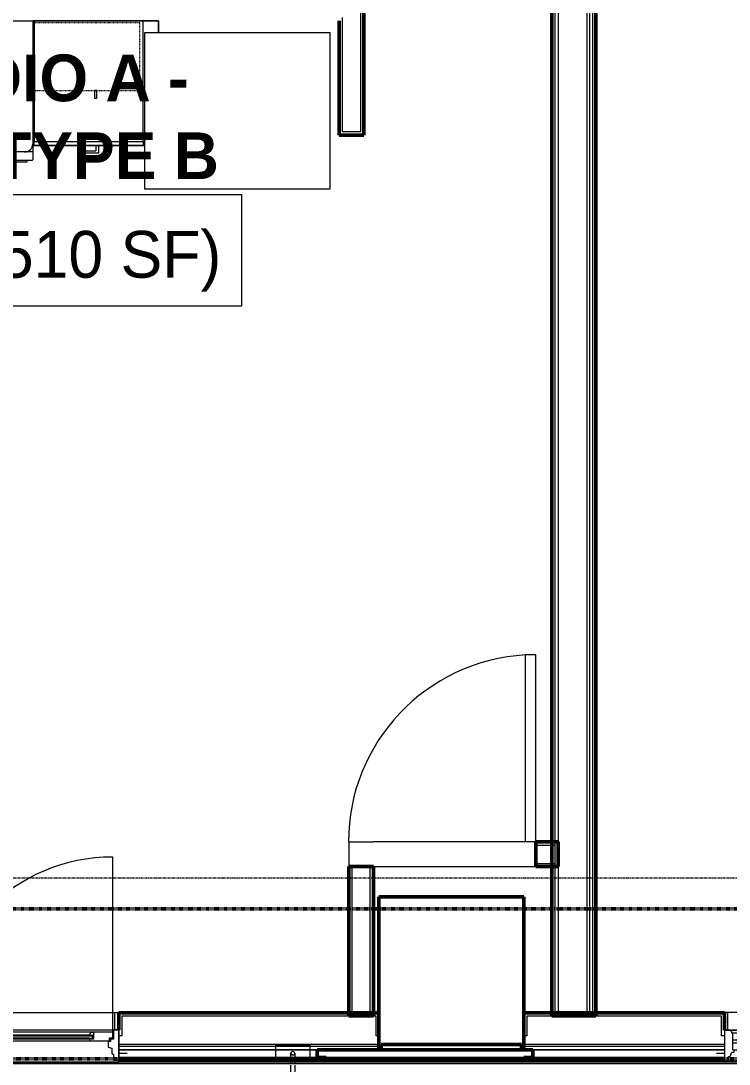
# Model space of a CAD drawing. Header units: inches. Extents: x -4235 to -464, y 9767 to 12347.
# Drawn here: x -3310.7 to -3174.4, y 11246.4 to 11447.2 of the extents above; entities that cross this region are included whole.
import ezdxf

# ---------------------------------------------------------------- set-up
doc = ezdxf.new("R2010")
doc.units = ezdxf.units.IN
doc.header["$MEASUREMENT"] = 0
for name, pattern in [('Dash', [0.25, 0.125, -0.125]), ('Dash 1_16_', [0.125, 0.0625, -0.0625]), ('Grid Line 1_2_', [0.875, 0.5, -0.125, 0.125, -0.125])]:
    doc.linetypes.add(name, pattern=pattern)
for name, color, linetype, lineweight in [('0-1', 7, 'Continuous', 5), ('0-2', 10, 'Continuous', 9), ('A-AREA-IDEN', 2, 'Continuous', 9), ('A-DOOR-1', 10, 'Continuous', 9), ('A-DOOR-2', 50, 'Continuous', 20), ('A-DOOR-5', 31, 'Continuous', 9), ('A-DOOR-6', 31, 'Continuous', 20), ('A-DOOR-FRAM', 31, 'Continuous', 9), ('A-DOOR-FRAM-3', 31, 'Continuous', 20), ('A-DOOR-GLAZ', 31, 'Continuous', 9), ('A-GENM', 5, 'Continuous', 9), ('A-GENM-4', 5, 'Continuous', 50), ('A-GLAZ-1', 151, 'Continuous', 9), ('A-GLAZ-2', 151, 'Continuous', 20), ('A-GLAZ-3', 151, 'Continuous', 50), ('A-WALL', 113, 'Continuous', 13), ('A-WALL-1', 7, 'Continuous', 50), ('A-WALL-2', 250, 'Continuous', 13), ('A-WALL-3', 10, 'Continuous', 9), ('A-WALL-4', 254, 'Continuous', 9), ('A-WALL-5', 113, 'Continuous', 9), ('A-WALL-6', 113, 'Continuous', 50), ('C-PROP-LINE-1', 91, 'Dash 1_16_', 50), ('I-WALL-1', 7, 'Continuous', 50), ('Q-CASE-1', 254, 'Continuous', 9), ('Q-CASE-2', 10, 'Continuous', 9), ('Q-CASE-3', 254, 'Dash', 9), ('Q-CASE-4', 10, 'Dash', 9), ('Q-SPCQ-1', 10, 'Continuous', 9), ('S-GRID-1', 1, 'Grid Line 1_2_', 9)]:
    doc.layers.add(name, color=color, linetype=linetype, lineweight=lineweight)
doc.styles.add('Century Gothic', font='ufonts.com_century-gothic.ttf', dxfattribs={"height": 9})
doc.styles.add('Century Gothic_B', font='GOTHICB.TTF', dxfattribs={"height": 9})

# ---------------------------------------------------------------- blocks, each defined once
blk = doc.blocks.new('SWING - SINGLE - FLUSH - 36_ x 80_ - OFFSET PIVOT DOOR AT MAGIC PAK AND WASHER_DRYER-3199414-BACKGROUND - RCP - 3RD FLOOR')
at = {"layer": 'A-DOOR-1'}
blk.add_arc((18, 2.37), 36.07, 93.1789, 180, dxfattribs=at)
at = {"layer": 'A-DOOR-2'}
for p, q in [((16, 2.37), (16, 38.39)), ((18, 38.39), (16, 38.39)), ((18, 2.37), (18, 38.39)), ((18, 2.37), (16, 2.37))]:
    blk.add_line(p, q, dxfattribs=at)
blk = doc.blocks.new('Refrigerator_-_Side-by-Side_6047 - 36_ X 30_-345559-BACKGROUND - RCP - 3RD FLOOR')
at = {"layer": 'Q-SPCQ-1'}
for p, q in [((17.87, 14.42), (-17.88, 14.42)), ((-17.88, 14.42), (-17.88, -15.58)), ((17.87, -15.58), (17.87, 14.42)), ((-17.88, -15.58), (17.87, -15.58))]:
    blk.add_line(p, q, dxfattribs=at)
blk = doc.blocks.new('Dishwasher_15404 - 34_ counter-2817256-BACKGROUND - RCP - 3RD FLOOR')
at = {"layer": 'Q-SPCQ-1'}
for p, q in [((0, -24), (0, 0)), ((0, 0), (23.68, 0)), ((23.68, 0), (25.25, 0)), ((25.25, 0), (26.68, 0)), ((25.25, 0), (25.25, -1.57)), ((25.25, -1.57), (25.25, -22.43)), ((26.87, -0.2), (26.87, -23.8)), ((27.12, -1.09), (26.87, -1.09)), ((27.12, -2.61), (27.12, -1.09)), ((27.12, -3.81), (27.12, -2.61)), ((27.12, -20.19), (27.12, -3.81)), ((27.37, -4.82), (27.12, -4.82)), ((27.37, -5.81), (27.37, -4.82)), ((27.37, -6.79), (27.37, -5.81)), ((27.12, -6.79), (27.37, -6.79)), ((27.37, -16.15), (27.12, -16.15)), ((27.37, -16.74), (27.12, -16.74)), ((27.37, -17.33), (27.12, -17.33)), ((27.37, -17.92), (27.12, -17.92)), ((27.37, -16.74), (27.37, -16.15)), ((27.37, -17.92), (27.37, -17.33)), ((27.37, -18.51), (27.12, -18.51)), ((27.37, -19.1), (27.12, -19.1)), ((27.37, -19.69), (27.12, -19.69)), ((27.37, -19.1), (27.37, -18.51)), ((27.37, -20.28), (27.37, -19.69)), ((27.12, -21.39), (27.12, -20.19)), ((27.37, -20.28), (27.12, -20.28)), ((27.12, -22.91), (27.12, -21.39)), ((23.68, -24), (0, -24)), ((25.25, -24), (23.68, -24)), ((25.25, -22.43), (25.25, -24)), ((26.68, -24), (25.25, -24)), ((27.12, -22.91), (26.87, -22.91))]:
    blk.add_line(p, q, dxfattribs=at)
for centre, radius, start, end in [((26.68, -0.2), 0.197, 15, 90), ((26.68, -0.2), 0.197, 0, 90), ((23.68, -1.57), 1.57, 0, 90), ((23.68, -1.57), 1.57, 32.077, 42.3359), ((23.68, -1.57), 1.57, 17.8182, 27.5266), ((23.68, -1.57), 1.57, 0, 13.6425), ((23.68, -22.43), 1.57, 270, 0), ((23.68, -22.43), 1.57, 317.6641, 327.923), ((23.68, -22.43), 1.57, 332.4734, 342.1818), ((23.68, -22.43), 1.57, 346.3575, 0), ((26.68, -23.8), 0.197, 270, 0)]:
    blk.add_arc(centre, radius, start, end, dxfattribs=at)
blk = doc.blocks.new('Base Cabinet 3 Drawer 230 - Base Cabinet 3 Drawer 230 21_-2578998-BACKGROUND - RCP - 3RD FLOOR')
at = {"layer": 'Q-CASE-2'}
for p, q in [((-1.14, 24), (-1.14, 25.5)), ((-1.14, 25.5), (2.61, 25.5)), ((2.11, 25), (-0.64, 25)), ((-0.64, 24), (-0.64, 25)), ((2.11, 24), (2.11, 25)), ((2.61, 25.5), (2.61, 24)), ((-9.76, 24), (11.24, 24)), ((-9.76, 23.25), (-9.76, 24)), ((11.24, 23.25), (-9.76, 23.25)), ((-9.76, 23.25), (-9.76, 0)), ((-1.14, 24), (-0.64, 24)), ((2.61, 24), (2.11, 24)), ((11.24, 24), (11.24, 23.25)), ((11.24, 0), (11.24, 23.25)), ((-9.76, 0), (11.24, 0))]:
    blk.add_line(p, q, dxfattribs=at)
blk = doc.blocks.new('300 Series Wall Hung Cabinet_302 - 21_ X 24_-2838280-BACKGROUND - RCP - 3RD FLOOR')
at = {"layer": 'Q-CASE-1'}
for p, q in [((-1.76, -13.19), (-2.25, -13.19)), ((-2.25, -13.19), (-2.25, -14.69)), ((-1.76, -14.69), (-1.76, -13.19)), ((2.24, -13.19), (1.75, -13.19)), ((1.75, -13.19), (1.75, -14.69)), ((2.24, -14.69), (2.24, -13.19)), ((-2.25, -14.69), (-1.76, -14.69)), ((1.75, -14.69), (2.24, -14.69))]:
    blk.add_line(p, q, dxfattribs=at)
at = {"layer": 'Q-CASE-3'}
for p, q in [((10.5, -13.19), (10.5, -0.23)), ((-10.1, -13.19), (10.5, -13.19))]:
    blk.add_line(p, q, dxfattribs=at)
at = {"layer": 'Q-CASE-4'}
blk.add_line((10.5, -0.19), (-10.1, -0.19), dxfattribs=at)
blk = doc.blocks.new('CTR - 1st Phase - Unit Layouts_rvt-1-BACKGROUND - RCP - 3RD FLOOR')
at = {"layer": 'A-WALL-1'}
for p, q in [((-3244.7, 11530.74), (-3244.7, 11425.23)), ((-3249.45, 11425.23), (-3249.45, 11447.24)), ((-3248.82, 11425.23), (-3249.45, 11425.23)), ((-3245.32, 11425.23), (-3248.82, 11425.23)), ((-3244.7, 11425.23), (-3245.32, 11425.23)), ((-3211.6, 11284.39), (-3211.6, 11289.14)), ((-3211.6, 11289.14), (-3207.32, 11289.14)), ((-3207.32, 11289.14), (-3207.32, 11288.51)), ((-3207.32, 11288.51), (-3207.32, 11285.01)), ((-3247.6, 11255.64), (-3247.6, 11284.39)), ((-3247.6, 11284.39), (-3242.85, 11284.39)), ((-3242.85, 11284.39), (-3242.85, 11255.64)), ((-3207.32, 11284.39), (-3211.6, 11284.39)), ((-3207.32, 11285.01), (-3207.32, 11284.39)), ((-3246.97, 11255.64), (-3247.6, 11255.64)), ((-3243.47, 11255.64), (-3246.97, 11255.64)), ((-3242.85, 11255.64), (-3243.47, 11255.64))]:
    blk.add_line(p, q, dxfattribs=at)
at = {"layer": 'A-WALL-2'}
for p, q in [((-3245.32, 11425.85), (-3245.32, 11530.74)), ((-3248.82, 11425.85), (-3248.82, 11447.86)), ((-3245.32, 11425.85), (-3248.82, 11425.85)), ((-3211.6, 11288.51), (-3207.95, 11288.51)), ((-3207.95, 11288.51), (-3207.95, 11285.01)), ((-3246.97, 11256.27), (-3246.97, 11284.39)), ((-3243.47, 11256.27), (-3243.47, 11284.39)), ((-3211.6, 11285.01), (-3207.95, 11285.01)), ((-3243.47, 11256.27), (-3246.97, 11256.27))]:
    blk.add_line(p, q, dxfattribs=at)
at = {"layer": 'A-WALL-3'}
for p, q in [((-3247.6, 11289.14), (-3242.85, 11289.14)), ((-3247.6, 11289.14), (-3247.6, 11284.39)), ((-3211.6, 11289.14), (-3242.85, 11289.14)), ((-3242.85, 11284.39), (-3211.6, 11284.39))]:
    blk.add_line(p, q, dxfattribs=at)
at = {"layer": 'A-WALL-4'}
for p, q in [((-3211.6, 11284.39), (-3211.6, 11289.14)), ((-3247.6, 11284.39), (-3242.85, 11284.39))]:
    blk.add_line(p, q, dxfattribs=at)
at = {"layer": 'A-WALL-5'}
for p, q in [((-3284.2, 11447.24), (-3308.42, 11447.24)), ((-3308.42, 11447.24), (-3284.2, 11447.24)), ((-3284.2, 11444.93), (-3284.2, 11447.24)), ((-3284.2, 11447.24), (-3284.2, 11444.93)), ((-3308.42, 11423.24), (-3299.55, 11423.24)), ((-3299.55, 11423.24), (-3308.42, 11423.24)), ((-3299.55, 11423.24), (-3299.05, 11423.24)), ((-3299.05, 11423.24), (-3296.3, 11423.24)), ((-3296.3, 11423.24), (-3299.05, 11423.24)), ((-3296.3, 11423.24), (-3295.8, 11423.24)), ((-3295.8, 11423.24), (-3286.92, 11423.24)), ((-3286.92, 11423.24), (-3295.8, 11423.24))]:
    blk.add_line(p, q, dxfattribs=at)
at = {"layer": '0-2'}
for name, p, rotation in [('Dishwasher_15404 - 34_ counter-2817256-BACKGROUND - RCP - 3RD FLOOR', (-3308.42, 11447.24), 269.9999999999326), ('Base Cabinet 3 Drawer 230 - Base Cabinet 3 Drawer 230 21_-2578998-BACKGROUND - RCP - 3RD FLOOR', (-3296.94, 11447.24), 180)]:
    blk.add_blockref(name, p, dxfattribs=dict(at, rotation=rotation))
for name, p in [('300 Series Wall Hung Cabinet_302 - 21_ X 24_-2838280-BACKGROUND - RCP - 3RD FLOOR', (-3298.32, 11447.05)), ('Refrigerator_-_Side-by-Side_6047 - 36_ X 30_-345559-BACKGROUND - RCP - 3RD FLOOR', (-3269.05, 11430.5)), ('SWING - SINGLE - FLUSH - 36_ x 80_ - OFFSET PIVOT DOOR AT MAGIC PAK AND WASHER_DRYER-3199414-BACKGROUND - RCP - 3RD FLOOR', (-3229.6, 11286.76))]:
    blk.add_blockref(name, p, dxfattribs=at)
blk = doc.blocks.new('CTR - 1st Phase - Common Walls_rvt-1-BACKGROUND - RCP - 3RD FLOOR')
at = {"layer": 'A-WALL-2'}
for p, q in [((-3207.95, 11622.61), (-3207.95, 11255.64)), ((-3207.32, 11622.61), (-3207.32, 11255.64)), ((-3201.82, 11622.61), (-3201.82, 11255.64)), ((-3201.32, 11622.61), (-3201.32, 11255.64)), ((-3200.7, 11622.61), (-3200.7, 11255.64))]:
    blk.add_line(p, q, dxfattribs=at)
at = {"layer": 'I-WALL-1'}
for p, q in [((-3208.57, 11255.64), (-3208.57, 11622.61)), ((-3200.07, 11516.11), (-3200.07, 11255.64)), ((-3200.07, 11255.64), (-3208.57, 11255.64))]:
    blk.add_line(p, q, dxfattribs=at)
blk = doc.blocks.new('Basic Wall _ EXT - FIBER CEMENT - LARGE - ___-2162457-BACKGROUND - RCP - 3RD FLOOR')
at = {"layer": 'A-WALL-5'}
for p, q in [((-3253.7, 11249.14), (-3291.86, 11249.14)), ((-3291.86, 11249.14), (-3241.8, 11249.14)), ((-3291.86, 11249.11), (-3253.7, 11249.11)), ((-3291.86, 11249.11), (-3253.7, 11249.11)), ((-3241.8, 11249.14), (-3253.7, 11249.14)), ((-3253.7, 11249.11), (-3212.17, 11249.11)), ((-3253.7, 11249.11), (-3212.17, 11249.11)), ((-3241.8, 11249.14), (-3241.36, 11249.14)), ((-3241.36, 11249.14), (-3214.36, 11249.14)), ((-3214.36, 11249.14), (-3213.92, 11249.14)), ((-3212.17, 11249.14), (-3213.92, 11249.14)), ((-3213.92, 11249.14), (-3212.17, 11249.14)), ((-3175.33, 11249.14), (-3212.17, 11249.14)), ((-3212.17, 11249.14), (-3175.33, 11249.14)), ((-3212.17, 11249.11), (-3175.33, 11249.11)), ((-3212.17, 11249.11), (-3175.33, 11249.11)), ((-3400.56, 11246.52), (-2067.06, 11246.52)), ((-3400.55, 11246.51), (-2067.05, 11246.51)), ((-3400.55, 11246.51), (-2067.05, 11246.51)), ((-3400.53, 11246.5), (-2067.03, 11246.5)), ((-3400.52, 11246.48), (-2067.02, 11246.48)), ((-3400.52, 11246.48), (-2067.02, 11246.48))]:
    blk.add_line(p, q, dxfattribs=at)
blk = doc.blocks.new('Basic Wall _ EXT - FIBER CEMENT - SMALL - ___-2145931-BACKGROUND - RCP - 3RD FLOOR')
at = {"layer": 'A-WALL-5'}
for p, q in [((-3291.86, 11249.81), (-3261.62, 11249.81)), ((-3291.86, 11249.81), (-3261.62, 11249.81)), ((-3261.61, 11249.81), (-3261.51, 11249.81)), ((-3261.61, 11249.81), (-3261.51, 11249.81)), ((-3261.48, 11249.81), (-3255.26, 11249.81)), ((-3261.48, 11249.81), (-3255.26, 11249.81)), ((-3255.23, 11249.81), (-3255.13, 11249.81)), ((-3255.23, 11249.81), (-3255.13, 11249.81)), ((-3255.12, 11249.81), (-3241.8, 11249.81)), ((-3255.12, 11249.81), (-3241.8, 11249.81)), ((-3213.92, 11249.81), (-3175.33, 11249.81)), ((-3213.92, 11249.81), (-3175.33, 11249.81)), ((-3291.86, 11247.39), (-3261.62, 11247.39)), ((-3291.86, 11247.39), (-3261.62, 11247.39)), ((-3291.86, 11247.31), (-3261.62, 11247.31)), ((-3261.62, 11247.39), (-3261.52, 11247.39)), ((-3261.62, 11247.39), (-3261.52, 11247.39)), ((-3261.62, 11247.31), (-3261.52, 11247.31)), ((-3261.51, 11247.39), (-3261.21, 11247.39)), ((-3261.51, 11247.39), (-3261.21, 11247.39)), ((-3261.51, 11247.31), (-3261.2, 11247.31)), ((-3261.16, 11247.31), (-3260.67, 11247.31)), ((-3261.14, 11247.39), (-3258.75, 11247.39)), ((-3261.14, 11247.39), (-3258.75, 11247.39)), ((-3260.63, 11247.31), (-3260, 11247.31)), ((-3259.95, 11247.31), (-3258.75, 11247.31)), ((-3258.7, 11247.39), (-3258.64, 11247.39)), ((-3258.7, 11247.39), (-3258.64, 11247.39)), ((-3258.7, 11247.31), (-3258.64, 11247.31)), ((-3258.64, 11247.39), (-3258.56, 11247.39)), ((-3258.64, 11247.39), (-3258.56, 11247.39)), ((-3258.64, 11247.31), (-3258.56, 11247.31)), ((-3258.56, 11247.39), (-3258.47, 11247.39)), ((-3258.56, 11247.39), (-3258.47, 11247.39)), ((-3258.56, 11247.31), (-3258.47, 11247.31)), ((-3258.47, 11247.39), (-3258.37, 11247.39)), ((-3258.47, 11247.39), (-3258.37, 11247.39)), ((-3258.47, 11247.31), (-3258.37, 11247.31)), ((-3258.37, 11247.39), (-3258.3, 11247.39)), ((-3258.37, 11247.39), (-3258.3, 11247.39)), ((-3258.37, 11247.31), (-3258.28, 11247.31)), ((-3258.27, 11247.39), (-3258.19, 11247.39)), ((-3258.27, 11247.39), (-3258.19, 11247.39)), ((-3258.27, 11247.31), (-3258.19, 11247.31)), ((-3258.18, 11247.39), (-3258.11, 11247.39)), ((-3258.18, 11247.39), (-3258.11, 11247.39)), ((-3258.18, 11247.31), (-3258.11, 11247.31)), ((-3258.11, 11247.39), (-3258.05, 11247.39)), ((-3258.11, 11247.39), (-3258.05, 11247.39)), ((-3258.11, 11247.31), (-3258.05, 11247.31)), ((-3258, 11247.39), (-3256.07, 11247.39)), ((-3258, 11247.39), (-3256.07, 11247.39)), ((-3258, 11247.31), (-3257.53, 11247.31)), ((-3257.49, 11247.31), (-3256.75, 11247.31)), ((-3256.71, 11247.31), (-3256.07, 11247.31)), ((-3256.05, 11247.31), (-3255.56, 11247.31)), ((-3256.03, 11247.39), (-3255.56, 11247.39)), ((-3256.03, 11247.39), (-3255.56, 11247.39)), ((-3255.54, 11247.31), (-3255.23, 11247.31)), ((-3255.53, 11247.39), (-3255.23, 11247.39)), ((-3255.53, 11247.39), (-3255.23, 11247.39)), ((-3255.23, 11247.31), (-3255.12, 11247.31)), ((-3255.22, 11247.39), (-3255.12, 11247.39)), ((-3255.22, 11247.39), (-3255.12, 11247.39)), ((-3255.12, 11247.39), (-3175.33, 11247.39)), ((-3255.12, 11247.39), (-3175.33, 11247.39)), ((-3255.12, 11247.31), (-3175.33, 11247.31)), ((-3291.86, 11246.93), (-3258.75, 11246.93)), ((-3291.86, 11246.86), (-3258.75, 11246.86)), ((-3258.7, 11246.93), (-3258.64, 11246.93)), ((-3258.7, 11246.86), (-3258.64, 11246.86)), ((-3258.64, 11246.93), (-3258.56, 11246.93)), ((-3258.64, 11246.86), (-3258.56, 11246.86)), ((-3258.56, 11246.93), (-3258.47, 11246.93)), ((-3258.56, 11246.86), (-3258.47, 11246.86)), ((-3258.47, 11246.93), (-3258.37, 11246.93)), ((-3258.47, 11246.86), (-3258.37, 11246.86)), ((-3258.37, 11246.93), (-3258.28, 11246.93)), ((-3258.37, 11246.86), (-3258.28, 11246.86)), ((-3258.27, 11246.93), (-3258.19, 11246.93)), ((-3258.27, 11246.86), (-3258.19, 11246.86)), ((-3258.18, 11246.93), (-3258.11, 11246.93)), ((-3258.18, 11246.86), (-3258.11, 11246.86)), ((-3258.11, 11246.93), (-3258.05, 11246.93)), ((-3258.11, 11246.86), (-3258.05, 11246.86)), ((-3258, 11246.93), (-2862.27, 11246.93)), ((-3258, 11246.86), (-2862.27, 11246.86))]:
    blk.add_line(p, q, dxfattribs=at)
blk = doc.blocks.new('Door-Inswing-Andersen-400_Series-Single - 3_ 0-1_8_ x 6_ 7-1_2_ - 3rd floor-2895941-BACKGROUND - RCP - 3RD FLOOR')
at = {"layer": 'A-DOOR-5'}
blk.add_line((16.87, 0.66), (16.87, 34.41), dxfattribs=at)
blk.add_arc((16.87, 0.66), 33.75, 90, 180, dxfattribs=at)
at = {"layer": 'A-DOOR-6'}
for p, q in [((-16.87, -0.41), (-16.87, 0.66)), ((-16.87, 0.66), (-12.44, 0.66)), ((-13.19, 0.66), (-13.19, -0.66)), ((-13.19, 0.66), (-13.19, 0.59)), ((-13.19, 0.59), (-12.67, 0.59)), ((-12.44, 0.09), (-13.19, 0.09)), ((-12.67, 0.59), (-12.47, 0.34)), ((-12.47, 0.34), (-12.44, 0.16)), ((12.44, 0.66), (-12.44, 0.66)), ((-12.44, 0.16), (-12.44, 0.09)), ((16.87, 0.66), (12.44, 0.66)), ((12.47, 0.34), (12.44, 0.16)), ((12.44, 0.16), (12.44, 0.09)), ((12.44, 0.09), (13.19, 0.09)), ((12.67, 0.59), (12.47, 0.34)), ((13.19, 0.59), (12.67, 0.59)), ((13.19, 0.66), (13.19, -0.66)), ((13.19, 0.66), (13.19, 0.59)), ((16.87, -0.41), (16.87, 0.66)), ((-16.26, -0.42), (-16.87, -0.41)), ((-16.26, -1.06), (-16.26, -0.42)), ((-16.26, -1.06), (-12.44, -1.06)), ((-13.19, -0.66), (-12.44, -0.66)), ((-12.44, -0.75), (-12.47, -1.06)), ((-12.44, -0.66), (-12.44, -0.75)), ((12.44, -1.06), (-12.44, -1.06)), ((12.44, -0.66), (12.44, -0.75)), ((13.19, -0.66), (12.44, -0.66)), ((12.44, -0.75), (12.47, -1.06)), ((16.26, -1.06), (12.44, -1.06)), ((16.26, -0.42), (16.87, -0.41)), ((16.26, -1.06), (16.26, -0.42))]:
    blk.add_line(p, q, dxfattribs=at)
at = {"layer": 'A-DOOR-FRAM'}
for p, q in [((-17.94, 4.44), (-17.31, 4.44)), ((-17.94, 1.12), (-17.94, 4.44)), ((-17.31, 4.44), (-17.31, 1.12)), ((17.31, 4.44), (17.94, 4.44)), ((17.31, 1.12), (17.31, 4.44)), ((17.94, 4.44), (17.94, 1.12)), ((-17.31, 1.12), (-17.94, 1.12)), ((17.94, 1.12), (17.31, 1.12))]:
    blk.add_line(p, q, dxfattribs=at)
at = {"layer": 'A-DOOR-FRAM-3'}
for p, q in [((-18.06, -4.75), (-18.06, 1.12)), ((-18.06, 1.12), (-17.03, 1.12)), ((-17.69, 1.12), (-18.06, 1.12)), ((-18.06, 1.12), (18.06, 1.12)), ((-18.06, -5.09), (-18.06, 1.12)), ((-17.03, 1.12), (-17.03, -0.66)), ((17.03, 1.12), (17.03, -0.66)), ((18.06, 1.12), (17.03, 1.12)), ((18.06, -4.75), (18.06, 1.12)), ((18.06, 1.12), (18.06, -5.09)), ((-17.03, -0.66), (-16.45, -0.66)), ((-16.45, -0.66), (-16.45, -1.09)), ((-16.45, -1.09), (-16, -1.09)), ((-16, -1.09), (-16, -2.23)), ((16.45, -1.09), (16, -1.09)), ((16, -1.09), (16, -2.23)), ((16.45, -0.66), (16.45, -1.09)), ((17.03, -0.66), (16.45, -0.66)), ((-19.69, -3.44), (-18.06, -3.44)), ((-16.69, -3.39), (-17.03, -3.63)), ((-17.03, -3.63), (-17.03, -4.75)), ((-16, -2.23), (-16.69, -2.39)), ((-16.69, -2.39), (-16.69, -3.39)), ((16, -2.23), (16.69, -2.39)), ((16.69, -2.39), (16.69, -3.39)), ((16.69, -3.39), (17.03, -3.63)), ((17.03, -3.63), (17.03, -4.75)), ((19.69, -3.44), (18.06, -3.44)), ((-18.06, -4.75), (-17.03, -4.75)), ((18.06, -5.09), (-18.06, -5.09)), ((18.06, -4.75), (17.03, -4.75))]:
    blk.add_line(p, q, dxfattribs=at)
at = {"layer": 'A-DOOR-GLAZ'}
for p, q in [((12.44, 0.09), (-12.44, 0.09)), ((-13.19, -0.06), (-12.44, -0.06)), ((-12.44, -0.5), (-13.19, -0.5)), ((-12.98, -0.5), (-12.98, -0.06)), ((12.44, -0.06), (-12.44, -0.06)), ((12.44, -0.5), (-12.44, -0.5)), ((12.44, -0.66), (-12.44, -0.66)), ((13.19, -0.06), (12.44, -0.06)), ((12.44, -0.5), (13.19, -0.5)), ((12.98, -0.5), (12.98, -0.06))]:
    blk.add_line(p, q, dxfattribs=at)
blk = doc.blocks.new('Perforated Panel at Magic-Pak - hvac panel - 3rd floor-2505074-BACKGROUND - RCP - 3RD FLOOR')
at = {"layer": 'A-GLAZ-3'}
for p, q in [((-19.01, -4.37), (-19.01, -4.44)), ((19.01, -4.37), (-19.01, -4.37)), ((-19.01, -4.44), (19.01, -4.44)), ((19.01, -4.44), (19.01, -4.37))]:
    blk.add_line(p, q, dxfattribs=at)
blk = doc.blocks.new('Window-Double_Hung-Andersen-400_Series-Tilt_Wash - DOUBLE HUNG - COTTAGE - 3RD FLOOR-2888224-BACKGROUND - RCP - 3RD FLOOR')
at = {"layer": 'A-GLAZ-1'}
for p, q in [((-16.29, 2.5), (-15.7, 2.5)), ((-16.29, 2.12), (-15.7, 2.12)), ((-15.82, 2.5), (-15.82, 2.12)), ((-15.7, 2.63), (15.7, 2.63)), ((-15.7, 2.5), (15.7, 2.5)), ((-15.7, 2.12), (15.7, 2.12)), ((16.29, 2.5), (15.7, 2.5)), ((16.29, 2.12), (15.7, 2.12)), ((15.82, 2.5), (15.82, 2.12)), ((-16.29, 0.56), (-15.7, 0.56)), ((-16.29, 0.19), (-15.7, 0.19)), ((-15.82, 0.56), (-15.82, 0.19)), ((-15.7, 2), (15.7, 2)), ((-15.7, 0.69), (15.7, 0.69)), ((-15.7, 0.56), (15.7, 0.56)), ((-15.7, 0.19), (15.7, 0.19)), ((-15.7, 0.06), (15.7, 0.06)), ((16.29, 0.56), (15.7, 0.56)), ((16.29, 0.19), (15.7, 0.19)), ((15.82, 0.56), (15.82, 0.19)), ((18.95, -1.06), (-18.95, -1.06)), ((-18.95, -1.06), (-18.95, -4.44)), ((-18.32, -1.06), (-18.32, -4.44)), ((18.32, -1.06), (18.32, -4.44)), ((18.95, -4.44), (18.95, -1.06)), ((-19.01, -2.44), (-19.01, -3.94)), ((-19.01, -2.44), (-18.95, -2.44)), ((-19.01, -3.94), (-18.95, -3.94)), ((18.95, -2.44), (19.01, -2.44)), ((18.95, -3.94), (19.01, -3.94)), ((19.01, -3.94), (19.01, -2.44)), ((-18.95, -4.44), (18.95, -4.44))]:
    blk.add_line(p, q, dxfattribs=at)
at = {"layer": 'A-GLAZ-2'}
for p, q in [((19.01, 4.81), (-19.01, 4.81)), ((-19.01, 4.81), (-19.01, -1.06)), ((-18.2, 4.81), (-18.2, 4)), ((18.2, 4.81), (18.2, 4)), ((19.01, -1.06), (19.01, 4.81)), ((-19.01, 3.44), (-20.51, 3.44)), ((-18.2, 4), (-17.92, 4)), ((-17.92, 4), (-17.61, 3.19)), ((-17.61, 3.19), (-17.14, 3.19)), ((-17.42, 2.75), (-16.57, 2.75)), ((-17.42, 2.75), (-17.42, -0.56)), ((-17.14, 3.19), (-17.14, 2.75)), ((-15.86, 2.97), (-16.57, 2.97)), ((-16.57, 2.63), (-16.57, 2.97)), ((-15.7, 2.63), (-16.57, 2.63)), ((-16.29, 2.63), (-16.29, 2)), ((-15.86, 2.97), (-15.7, 2.63)), ((15.86, 2.97), (15.7, 2.63)), ((15.7, 2.63), (16.57, 2.63)), ((15.86, 2.97), (16.57, 2.97)), ((16.29, 2.63), (16.29, 2)), ((16.57, 2.63), (16.57, 2.97)), ((17.42, 2.75), (16.57, 2.75)), ((17.14, 3.19), (17.14, 2.75)), ((17.61, 3.19), (17.14, 3.19)), ((17.42, 2.75), (17.42, -0.56)), ((17.92, 4), (17.61, 3.19)), ((18.2, 4), (17.92, 4)), ((19.01, 3.44), (20.51, 3.44)), ((-17.42, 1.37), (-15.86, 1.37)), ((-17.42, 0.81), (-16.57, 0.81)), ((-15.86, 1.03), (-16.57, 1.03)), ((-16.57, 0.69), (-16.57, 1.03)), ((-15.7, 0.69), (-16.57, 0.69)), ((-15.7, 2), (-16.29, 2)), ((-16.29, 0.69), (-16.29, 0.06)), ((-15.7, 0.06), (-16.29, 0.06)), ((-15.86, 1.37), (-15.7, 2)), ((-15.86, 1.03), (-15.7, 0.69)), ((-15.86, -0.56), (-15.7, 0.06)), ((15.7, 2), (16.29, 2)), ((15.86, 1.37), (15.7, 2)), ((15.86, 1.03), (15.7, 0.69)), ((15.7, 0.69), (16.57, 0.69)), ((15.7, 0.06), (16.29, 0.06)), ((15.86, -0.56), (15.7, 0.06)), ((17.42, 1.37), (15.86, 1.37)), ((15.86, 1.03), (16.57, 1.03)), ((16.29, 0.69), (16.29, 0.06)), ((16.57, 0.69), (16.57, 1.03)), ((17.42, 0.81), (16.57, 0.81)), ((-19.01, -1.06), (19.01, -1.06)), ((-17.67, -0.78), (-18, -1.06)), ((-17.67, -0.78), (-17.67, -0.56)), ((-17.67, -0.56), (-15.86, -0.56)), ((17.67, -0.56), (15.86, -0.56)), ((17.67, -0.78), (17.67, -0.56)), ((17.67, -0.78), (18, -1.06))]:
    blk.add_line(p, q, dxfattribs=at)
blk = doc.blocks.new('V-Series_EWC4_SPVU_RFA_2015 - 2ND AND 3RD FLOOR-2226480-BACKGROUND - RCP - 3RD FLOOR')
at = {"layer": 'A-GENM-4'}
for p, q in [((-3858.97, 11736.15), (-3858.97, 11736.59)), ((-3858.97, 11736.59), (-3829.54, 11736.59)), ((-3858.97, 11735.65), (-3858.97, 11736.15)), ((-3858.97, 11736.15), (-3857.97, 11736.15)), ((-3857.97, 11736.15), (-3858.97, 11736.15)), ((-3858.97, 11709.65), (-3858.97, 11735.65)), ((-3857.97, 11736.15), (-3857.97, 11735.65)), ((-3857.97, 11709.15), (-3857.97, 11736.15)), ((-3857.97, 11735.65), (-3857.97, 11709.65)), ((-3829.54, 11736.59), (-3829.54, 11708.71)), ((-3858.97, 11709.15), (-3858.97, 11709.65)), ((-3857.97, 11709.65), (-3857.97, 11709.15)), ((-3857.97, 11709.15), (-3858.97, 11709.15)), ((-3858.97, 11708.71), (-3858.97, 11709.15)), ((-3858.97, 11709.15), (-3857.97, 11709.15)), ((-3829.54, 11708.71), (-3858.97, 11708.71))]:
    blk.add_line(p, q, dxfattribs=at)
blk = doc.blocks.new('Walls 88 - Walls 1-2572797-BACKGROUND - RCP - 3RD FLOOR')
at = {"layer": 'A-WALL-5'}
for p, q in [((-3261.62, 11249.14), (-3261.62, 11250.08)), ((-3261.62, 11250.08), (-3261.19, 11250.08)), ((-3261.51, 11250.08), (-3261.62, 11250.08)), ((-3260.67, 11250.08), (-3261.51, 11250.08)), ((-3261.19, 11250.08), (-3260.67, 11250.08)), ((-3260.67, 11250.08), (-3256.07, 11250.08)), ((-3255.23, 11250.08), (-3260.67, 11250.08)), ((-3256.07, 11250.08), (-3255.12, 11250.08)), ((-3255.12, 11250.08), (-3255.23, 11250.08)), ((-3255.12, 11250.08), (-3255.12, 11249.2)), ((-3261.62, 11247.64), (-3261.62, 11249.14)), ((-3261.62, 11247.52), (-3261.62, 11247.57)), ((-3261.62, 11247.39), (-3261.62, 11247.5)), ((-3261.62, 11247.15), (-3261.62, 11247.39)), ((-3258.75, 11247.64), (-3258.75, 11248.46)), ((-3258.75, 11247.53), (-3258.75, 11247.58)), ((-3258.75, 11247.39), (-3258.75, 11247.51)), ((-3258.75, 11247.15), (-3258.75, 11247.39)), ((-3258, 11248.46), (-3258, 11247.64)), ((-3258, 11247.58), (-3258, 11247.53)), ((-3258, 11247.51), (-3258, 11247.39)), ((-3258, 11247.39), (-3258, 11247.15)), ((-3255.12, 11249.12), (-3255.12, 11247.64)), ((-3255.12, 11247.63), (-3255.12, 11247.53)), ((-3255.12, 11247.51), (-3255.12, 11247.39)), ((-3255.12, 11247.39), (-3255.12, 11247.15)), ((-3261.62, 11247.15), (-3255.12, 11247.15)), ((-3260, 11247.15), (-3261.62, 11247.15)), ((-3258.75, 11247.15), (-3260, 11247.15)), ((-3258.75, 11246.52), (-3258.75, 11247.15)), ((-3258.75, 11246.37), (-3258.75, 11246.51)), ((-3258.75, 11203.04), (-3258.75, 11246.19)), ((-3258.64, 11247.15), (-3258.7, 11247.15)), ((-3258.56, 11247.15), (-3258.64, 11247.15)), ((-3258.47, 11247.15), (-3258.56, 11247.15)), ((-3258.37, 11247.15), (-3258.47, 11247.15)), ((-3258.28, 11247.15), (-3258.37, 11247.15)), ((-3258.18, 11247.15), (-3258.27, 11247.15)), ((-3258.11, 11247.15), (-3258.18, 11247.15)), ((-3258.05, 11247.15), (-3258.1, 11247.15)), ((-3258, 11247.15), (-3258, 11246.52)), ((-3258, 11246.51), (-3258, 11246.37)), ((-3258, 11246.19), (-3258, 11203.04)), ((-3257.53, 11247.15), (-3257.99, 11247.15)), ((-3255.56, 11247.15), (-3257.53, 11247.15)), ((-3255.12, 11247.15), (-3255.56, 11247.15))]:
    blk.add_line(p, q, dxfattribs=at)
for start_param, end_param in [(0, 3.141593), (3.141593, 3.403249), (3.404177, 3.664826), (3.666584, 3.926299), (3.928778, 4.187721), (4.190755, 4.449148), (4.45253, 4.710638), (4.71414, 4.972247), (4.97563, 5.234023), (5.237057, 5.496), (5.498479, 5.758194), (5.840308, 6.020601), (6.021529, 6.260917)]:
    blk.add_ellipse((-3258.37, 11248.46), major_axis=(0.375, 0), ratio=0.86769, start_param=start_param, end_param=end_param, dxfattribs=at)
at = {"layer": 'A-WALL-6', "flags": 128}
for points in [[(-3258.75, 11203.04), (-3258.74, 11203.14), (-3258.7, 11203.24), (-3258.65, 11203.32), (-3258.59, 11203.39), (-3258.51, 11203.44), (-3258.42, 11203.47), (-3258.33, 11203.47), (-3258.24, 11203.44), (-3258.16, 11203.39), (-3258.09, 11203.32), (-3258.04, 11203.24), (-3258.01, 11203.14), (-3258, 11203.04)], [(-3258, 11203.04), (-3258.01, 11202.93), (-3258.04, 11202.84), (-3258.09, 11202.75), (-3258.16, 11202.68), (-3258.24, 11202.63), (-3258.33, 11202.61), (-3258.42, 11202.61), (-3258.51, 11202.63), (-3258.59, 11202.68), (-3258.65, 11202.75), (-3258.7, 11202.84), (-3258.74, 11202.93), (-3258.75, 11203.04)]]:
    blk.add_lwpolyline(points, dxfattribs=at)
blk = doc.blocks.new('Family - ___-2835860-BACKGROUND - RCP - 3RD FLOOR')
at = {"layer": 'C-PROP-LINE-1'}
blk.add_line((-2067.92, 11247.39), (-3401.42, 11247.39), dxfattribs=at)
blk = doc.blocks.new('Family - ___-2835903-BACKGROUND - RCP - 3RD FLOOR')
at = {"layer": 'C-PROP-LINE-1'}
blk.add_line((-2096.82, 11276.29), (-3400.92, 11276.29), dxfattribs=at)
blk = doc.blocks.new('Family - ___-2835932-BACKGROUND - RCP - 3RD FLOOR')
at = {"layer": 'C-PROP-LINE-1'}
blk.add_line((-2067.92, 11247.39), (-3401.42, 11247.39), dxfattribs=at)

msp = doc.modelspace()

# ---------------------------------------------------------------- linework, layer by layer
at = {"layer": 'A-AREA-IDEN', "flags": 128}
msp.add_lwpolyline([(-3352.74, 11413.79), (-3268.24, 11413.79), (-3268.24, 11392.29), (-3352.74, 11392.29)], close=True, dxfattribs=at)
at = {"layer": 'A-WALL'}
for p, q in [((-3291.24, 11251.83), (-3291.24, 11255.64)), ((-3291.24, 11255.64), (-3242.42, 11255.64)), ((-3242.42, 11255.64), (-3242.42, 11251.83)), ((-3213.3, 11251.83), (-3213.3, 11255.64)), ((-3213.3, 11255.64), (-3175.96, 11255.64)), ((-3175.96, 11255.64), (-3175.96, 11251.83)), ((-3291.24, 11251.83), (-3291.86, 11251.83)), ((-3241.8, 11251.83), (-3242.42, 11251.83)), ((-3213.3, 11251.83), (-3213.92, 11251.83)), ((-3175.33, 11251.83), (-3175.96, 11251.83)), ((-3241.8, 11250.14), (-3291.86, 11250.14)), ((-3175.33, 11250.14), (-3213.92, 11250.14)), ((-3253.7, 11249.14), (-3291.86, 11249.14)), ((-3253.7, 11247.64), (-3291.86, 11247.64)), ((-3175.33, 11249.14), (-3212.17, 11249.14)), ((-3175.33, 11247.64), (-3212.17, 11247.64))]:
    msp.add_line(p, q, dxfattribs=at)
at = {"layer": 'A-WALL-5'}
for p, q in [((-3292.61, 11256.26), (-3327.24, 11256.26)), ((-3291.86, 11256.26), (-3291.99, 11256.26)), ((-3175.27, 11256.26), (-3175.33, 11256.26)), ((-3213.92, 11247.64), (-3251.95, 11247.64)), ((-3241.8, 11249.14), (-3213.92, 11249.14))]:
    msp.add_line(p, q, dxfattribs=at)
at = {"layer": 'A-WALL-6'}
for p, q in [((-3291.86, 11256.26), (-3241.8, 11256.26)), ((-3291.86, 11252.95), (-3291.86, 11256.26)), ((-3241.8, 11256.26), (-3241.8, 11249.14)), ((-3213.92, 11256.26), (-3175.33, 11256.26)), ((-3213.92, 11249.14), (-3213.92, 11256.26)), ((-3175.33, 11256.26), (-3175.33, 11252.89)), ((-3251.95, 11247.39), (-3291.86, 11247.39)), ((-3241.8, 11249.14), (-3253.7, 11249.14)), ((-3253.7, 11249.14), (-3253.7, 11247.64)), ((-3253.7, 11247.64), (-3251.95, 11247.64)), ((-3251.95, 11247.64), (-3251.95, 11247.39)), ((-3212.17, 11249.14), (-3213.92, 11249.14)), ((-3213.92, 11247.39), (-3213.92, 11247.64)), ((-3213.92, 11247.64), (-3212.17, 11247.64)), ((-3175.33, 11247.39), (-3213.92, 11247.39)), ((-3212.17, 11247.64), (-3212.17, 11249.14))]:
    msp.add_line(p, q, dxfattribs=at)
at = {"layer": 'S-GRID-1'}
msp.add_line((-464.45, 11282.19), (-4185.7, 11282.19), dxfattribs=at)

# ---------------------------------------------------------------- block references
at = {"layer": '0-1'}
for name in ['CTR - 1st Phase - Unit Layouts_rvt-1-BACKGROUND - RCP - 3RD FLOOR', 'CTR - 1st Phase - Common Walls_rvt-1-BACKGROUND - RCP - 3RD FLOOR']:
    msp.add_blockref(name, (0, 0), dxfattribs=at)
at = {"layer": 'A-DOOR-5'}
msp.add_blockref('Door-Inswing-Andersen-400_Series-Single - 3_ 0-1_8_ x 6_ 7-1_2_ - 3rd floor-2895941-BACKGROUND - RCP - 3RD FLOOR', (-3309.92, 11251.83), dxfattribs=at)
at = {"layer": 'A-GENM', "rotation": 89.99999999999993}
msp.add_blockref('V-Series_EWC4_SPVU_RFA_2015 - 2ND AND 3RD FLOOR-2226480-BACKGROUND - RCP - 3RD FLOOR', (8494.79, 15108.11), dxfattribs=at)
at = {"layer": 'A-GLAZ-1', "rotation": 180}
msp.add_blockref('Window-Double_Hung-Andersen-400_Series-Tilt_Wash - DOUBLE HUNG - COTTAGE - 3RD FLOOR-2888224-BACKGROUND - RCP - 3RD FLOOR', (-3156.32, 11251.83), dxfattribs=at)
at = {"layer": 'A-GLAZ-1'}
msp.add_blockref('Perforated Panel at Magic-Pak - hvac panel - 3rd floor-2505074-BACKGROUND - RCP - 3RD FLOOR', (-3232.94, 11251.83), dxfattribs=at)
at = {"layer": 'A-WALL-5'}
for name in ['Basic Wall _ EXT - FIBER CEMENT - SMALL - ___-2145931-BACKGROUND - RCP - 3RD FLOOR', 'Walls 88 - Walls 1-2572797-BACKGROUND - RCP - 3RD FLOOR', 'Basic Wall _ EXT - FIBER CEMENT - LARGE - ___-2162457-BACKGROUND - RCP - 3RD FLOOR']:
    msp.add_blockref(name, (0, 0), dxfattribs=at)
at = {"layer": 'C-PROP-LINE-1'}
for name in ['Family - ___-2835860-BACKGROUND - RCP - 3RD FLOOR', 'Family - ___-2835932-BACKGROUND - RCP - 3RD FLOOR', 'Family - ___-2835903-BACKGROUND - RCP - 3RD FLOOR']:
    msp.add_blockref(name, (0, 0), dxfattribs=at)

# ---------------------------------------------------------------- texts
at = {"layer": 'A-AREA-IDEN', "char_height": 9, "attachment_point": 1}
for s, insert, width, style in [('STUDIO A -', (-3343.24, 11440.76), 79.083, 'Century Gothic_B'), ('ADA TYPE B', (-3345.49, 11425.76), 84.537, 'Century Gothic_B'), ('317 - (510 SF)', (-3349.74, 11406.79), 94.839, 'Century Gothic')]:
    msp.add_mtext(s, dxfattribs=dict(at, insert=insert, width=width, style=style))

doc.saveas('drawing.dxf')
